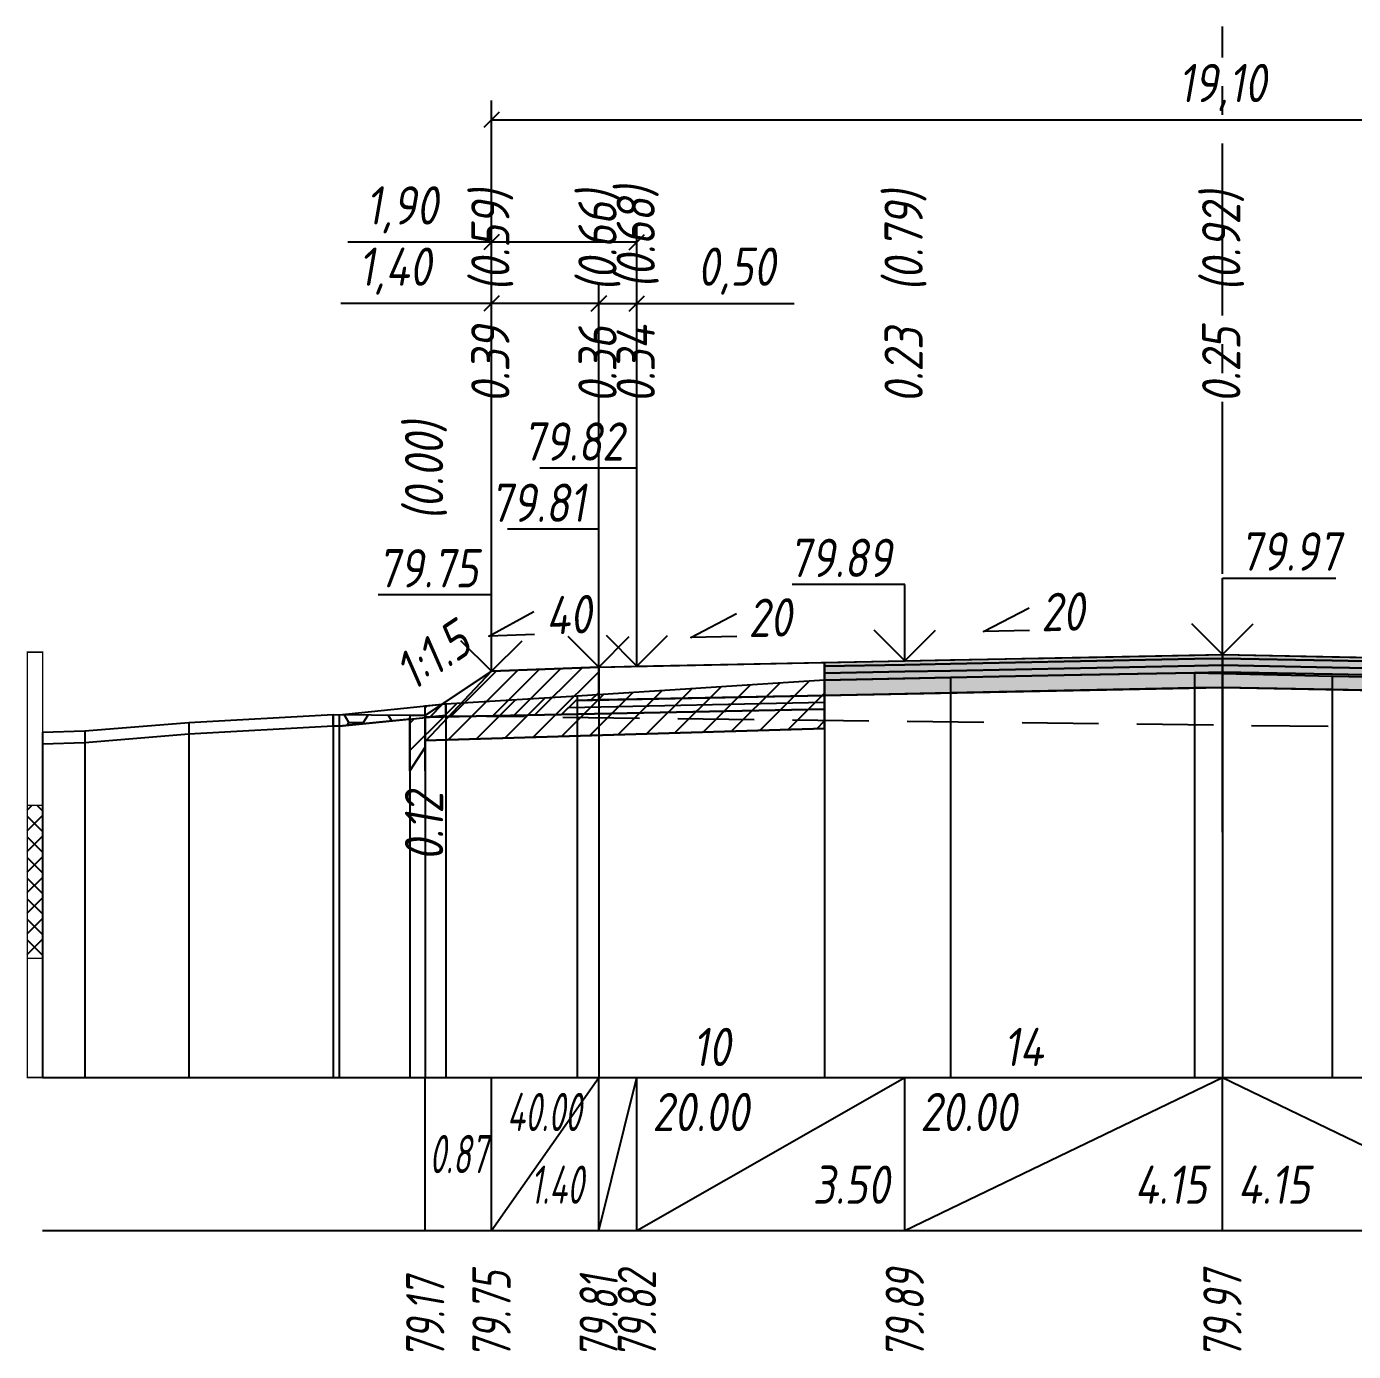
# Model space of a CAD drawing. Extents: x -717 to 1451, y -133302 to 233.
# Drawn here: x 78.9 to 165.6, y -29756.9 to -29670.3 of the extents above; entities that cross this region are included whole.
import ezdxf
from ezdxf.enums import TextEntityAlignment as Align

# ---------------------------------------------------------------- set-up
doc = ezdxf.new("R2010")
doc.units = 0
doc.linetypes.add('осевая2', pattern=[1.125, 0.75, -0.125, 0.125, -0.125])
doc.linetypes.add('штриховая', pattern=[0.75, 0.5, -0.25])
for name, color, linetype in [('Интерполированный поперечник', 2, 'Continuous'), ('Код_514', 1, 'Continuous'), ('Контур_0', 7, 'Continuous'), ('Контур_2521', 7, 'Continuous'), ('Контур_2564', 7, 'Continuous'), ('Контур_2660', 7, 'Continuous'), ('Контур_2665', 7, 'Continuous'), ('Контур_400', 7, 'Continuous'), ('Контур_508', 7, 'Continuous'), ('Контур_512', 7, 'Continuous'), ('Контур_513', 7, 'Continuous'), ('Контур_818', 7, 'Continuous'), ('Красный поперечник', 1, 'Continuous'), ('Линейка абсолютных высот', 7, 'Continuous'), ('Объём_2501', 7, 'Continuous'), ('Объём_2564', 7, 'Continuous'), ('Объём_2650', 7, 'Continuous'), ('Объём_2660', 7, 'Continuous'), ('Объём_2661', 7, 'Continuous'), ('Объём_2662', 7, 'Continuous'), ('Объём_2663', 7, 'Continuous'), ('Объём_2665', 7, 'Continuous'), ('Объём_2666', 7, 'Continuous'), ('Объём_2753', 7, 'Continuous'), ('Ось', 1, 'осевая2'), ('Откосы', 7, 'Continuous'), ('Отметки покрытия', 7, 'Continuous'), ('Рабочие отметки', 7, 'Continuous'), ('Рабочие отметки доп.', 7, 'Continuous'), ('Слои выравнивания', 7, 'Continuous'), ('Таблица', 7, 'Continuous'), ('Уклоны проезжей части', 7, 'Continuous'), ('Черный поперечник', 3, 'Continuous')]:
    doc.layers.add(name, color=color, linetype=linetype)
for name, color, linetype, true_color in [('Контур_2540', 2, 'Continuous', 0xffff00), ('Контур_2560', 2, 'Continuous', 0xffff00), ('Контур_2561', 7, 'Continuous', 0xff8040), ('Контур_2562', 3, 'Continuous', 0x00ff00), ('Контур_2563', 7, 'Continuous', 0xff8000), ('Контур_2570', 7, 'Continuous', 0x80ff00), ('Контур_2583', 3, 'Continuous', 0x00ff00), ('Контур_2725', 7, 'Continuous', 0x323232), ('Контур_2736', 4, 'Continuous', 0x00ffff), ('Контур_2737', 4, 'Continuous', 0x00ffff), ('Контур_2738', 4, 'Continuous', 0x00ffff), ('Контур_2739', 4, 'Continuous', 0x00ffff), ('Контур_2741', 4, 'Continuous', 0x00ffff), ('Контур_2742', 4, 'Continuous', 0x00ffff), ('Контур_2743', 4, 'Continuous', 0x00ffff), ('Контур_2744', 7, 'Continuous', 0xa4ffff), ('Контур_2745', 7, 'Continuous', 0xa4ffff), ('Контур_2747', 4, 'Continuous', 0x00ffff), ('Контур_2748', 4, 'Continuous', 0x00ffff), ('Контур_2749', 4, 'Continuous', 0x00ffff), ('Контур_2750', 4, 'Continuous', 0x00ffff), ('Контур_2751', 4, 'Continuous', 0x00ffff), ('Контур_2752', 4, 'Continuous', 0x00ffff), ('Контур_2760', 7, 'Continuous', 0x323232), ('Контур_2761', 7, 'Continuous', 0x323232), ('Контур_2762', 7, 'Continuous', 0x323232), ('Контур_2763', 7, 'Continuous', 0x323232), ('Контур_402', 7, 'Continuous', 0xff6464), ('Контур_703', 4, 'Continuous', 0x00ffff), ('Контур_705', 4, 'Continuous', 0x00ffff), ('Контур_707', 4, 'Continuous', 0x00ffff), ('Контур_720', 131, 'Continuous', 0xaaffff), ('Объём_2500', 7, 'Continuous', 0xc0c0c0), ('Объём_2520', 7, 'Continuous', 0x80ffff), ('Объём_2540', 2, 'Continuous', 0xffff00), ('Объём_2560', 2, 'Continuous', 0xffff00), ('Объём_2561', 7, 'Continuous', 0xff8040), ('Объём_2562', 3, 'Continuous', 0x00ff00), ('Объём_2563', 7, 'Continuous', 0xff8000), ('Объём_2570', 7, 'Continuous', 0x80ff00), ('Объём_2583', 3, 'Continuous', 0x00ff00), ('Объём_2591', 3, 'Continuous', 0x00ff00), ('Объём_2595', 3, 'Continuous', 0x00ff00), ('Объём_2600', 7, 'Continuous', 0x808000), ('Объём_2746', 2, 'Continuous', 0xffff00)]:
    doc.layers.add(name, color=color, linetype=linetype, true_color=true_color)
doc.styles.get("Standard").update_dxf_attribs({"font": 'txt', "height": 2.5})
doc.styles.add('М', font='romand.shx', dxfattribs={"width": 0.8, "oblique": 10, "height": 2.5})
doc.dimstyles.new('ISO-25', dxfattribs={"dimtxt": 2.5, "dimasz": 2.5, "dimexe": 1.25, "dimexo": 0.625, "dimtad": 1, "dimtxsty": 'Standard', "dimcen": 2.5, "dimadec": 0, "dimazin": 0, "dimtfac": 1, "dimtmove": 0, "dimatfit": 3, "dimfxl": 1, "dimarcsym": 0})

# ---------------------------------------------------------------- blocks, each defined once
blk = doc.blocks.new('_Oblique')
at = {"color": 0, "linetype": 'ByBlock', "lineweight": -2}
blk.add_line((-0.5, -0.5), (0.5, 0.5), dxfattribs=at)
blk = doc.blocks.new('*D674')
at = {"color": 0, "lineweight": -2, "transparency": 16777216}
for p, q in [((109.33, -29711.895), (109.33, -29687.175)), ((116.33, -29711.615), (116.33, -29687.175)), ((109.33, -29688.425), (99.477, -29688.425)), ((116.33, -29688.425), (109.33, -29688.425))]:
    blk.add_line(p, q, dxfattribs=at)
at = {"layer": 'Defpoints', "color": 0, "transparency": 16777216}
for p in [(116.33, -29688.425), (109.33, -29712.52), (116.33, -29712.24)]:
    blk.add_point(p, dxfattribs=at)
at = {"color": 0, "lineweight": -2, "transparency": 16777216, "rotation": 180}
blk.add_blockref('_Oblique', (109.33, -29688.425), dxfattribs=at)
at = {"color": 0, "lineweight": -2, "transparency": 16777216}
blk.add_blockref('_Oblique', (116.33, -29688.425), dxfattribs=at)
at = {"color": 0, "transparency": 16777216, "insert": (103.017, -29686.312), "char_height": 2.5, "width": 8.75, "attachment_point": 5, "style": 'М'}
blk.add_mtext('1,40', dxfattribs=at)
blk = doc.blocks.new('*D676')
at = {"color": 0, "lineweight": -2, "transparency": 16777216}
for p, q in [((116.33, -29711.615), (116.33, -29687.175)), ((118.83, -29711.565), (118.83, -29687.175)), ((116.33, -29688.425), (118.83, -29688.425)), ((118.83, -29688.425), (129.097, -29688.425))]:
    blk.add_line(p, q, dxfattribs=at)
at = {"layer": 'Defpoints', "color": 0, "transparency": 16777216}
for p in [(118.83, -29688.425), (116.33, -29712.24), (118.83, -29712.19)]:
    blk.add_point(p, dxfattribs=at)
at = {"color": 0, "lineweight": -2, "transparency": 16777216, "rotation": 180}
blk.add_blockref('_Oblique', (116.33, -29688.425), dxfattribs=at)
at = {"color": 0, "lineweight": -2, "transparency": 16777216}
blk.add_blockref('_Oblique', (118.83, -29688.425), dxfattribs=at)
at = {"color": 0, "transparency": 16777216, "insert": (125.336, -29686.312), "char_height": 2.5, "width": 9.16667, "attachment_point": 5, "style": 'М'}
blk.add_mtext('0,50', dxfattribs=at)
blk = doc.blocks.new('*D679')
at = {"color": 0, "lineweight": -2, "transparency": 16777216}
for p, q in [((109.33, -29711.895), (109.33, -29683.175)), ((118.83, -29711.565), (118.83, -29683.175)), ((109.33, -29684.425), (99.94, -29684.425)), ((118.83, -29684.425), (109.33, -29684.425))]:
    blk.add_line(p, q, dxfattribs=at)
at = {"layer": 'Defpoints', "color": 0, "transparency": 16777216}
for p in [(118.83, -29684.425), (109.33, -29712.52), (118.83, -29712.19)]:
    blk.add_point(p, dxfattribs=at)
at = {"color": 0, "lineweight": -2, "transparency": 16777216, "rotation": 180}
blk.add_blockref('_Oblique', (109.33, -29684.425), dxfattribs=at)
at = {"color": 0, "lineweight": -2, "transparency": 16777216}
blk.add_blockref('_Oblique', (118.83, -29684.425), dxfattribs=at)
at = {"color": 0, "transparency": 16777216, "insert": (103.48, -29682.312), "char_height": 2.5, "width": 8.75, "attachment_point": 5, "style": 'М'}
blk.add_mtext('1,90', dxfattribs=at)
blk = doc.blocks.new('*D680')
at = {"color": 0, "lineweight": -2, "transparency": 16777216}
for p, q in [((109.33, -29711.895), (109.33, -29675.175)), ((204.83, -29711.895), (204.83, -29675.175)), ((109.33, -29676.425), (204.83, -29676.425))]:
    blk.add_line(p, q, dxfattribs=at)
at = {"layer": 'Defpoints', "color": 0, "transparency": 16777216}
for p in [(204.83, -29676.425), (109.33, -29712.52), (204.83, -29712.52)]:
    blk.add_point(p, dxfattribs=at)
at = {"color": 0, "lineweight": -2, "transparency": 16777216, "rotation": 180}
blk.add_blockref('_Oblique', (109.33, -29676.425), dxfattribs=at)
at = {"color": 0, "lineweight": -2, "transparency": 16777216}
blk.add_blockref('_Oblique', (204.83, -29676.425), dxfattribs=at)
at = {"color": 0, "transparency": 16777216, "insert": (157.08, -29674.312), "char_height": 2.5, "width": 10.41667, "attachment_point": 5, "style": 'М'}
blk.add_mtext('19,10', dxfattribs=at)

msp = doc.modelspace()

# ---------------------------------------------------------------- hatches: boundary and pattern name
at = {"layer": 'Линейка абсолютных высот'}
h = msp.add_hatch(dxfattribs=at)
h.set_pattern_fill('ANSI37', scale=0.3, style=0)
h.set_pattern_definition([(45.0000013, (0, 0), (-0.67351924, 0.67351921), []), (135.0000003, (0, 0), (-0.673519222, -0.67351923), [])])
h.paths.add_polyline_path([(80, -29731.212), (80, -29721.212), (79, -29721.212), (79, -29731.212)])
at = {"layer": 'Объём_2563'}
h = msp.add_hatch(dxfattribs=at)
h.set_pattern_fill('ANSI31', color=256, scale=0.3)
h.paths.add_polyline_path([(109.33, -29712.458), (116.33, -29712.178), (116.33, -29714.328), (114.83, -29714.358), (113.911, -29715.276), (105, -29715.454), (105, -29715.344)])
at = {"layer": 'Объём_2570'}
h = msp.add_hatch(dxfattribs=at)
h.set_pattern_fill('ANSI31', color=256, scale=0.2)
h.paths.add_polyline_path([(105, -29715.475), (105, -29714.725), (106.344, -29714.589), (106.344, -29715.339)])
at = {"layer": 'Объём_2600'}
h = msp.add_hatch(dxfattribs=at)
h.set_pattern_fill('ANSI31', color=6, scale=0.4)
h.paths.add_polyline_path([(106.431, -29716.932), (105, -29716.975), (105, -29717.416), (104, -29718.953), (104, -29715.576), (106.344, -29715.339), (106.344, -29714.589), (114.93, -29714.056), (131.087, -29713.02), (131.087, -29716.192)])
h = msp.add_hatch(dxfattribs=at)
h.set_pattern_fill('HONEY', color=5, scale=0.3)
h.paths.add_polyline_path([(98.992, -29715.272), (104, -29715.332), (104, -29715.576), (99.375, -29716.044), (98.992, -29716.022)])
at = {"layer": 'Слои выравнивания'}
for color, points in [(2, [(131.087, -29711.882), (136.33, -29711.778), (139.326, -29711.718), (147.802, -29711.548), (155.261, -29711.399), (157.08, -29711.363), (157.08, -29711.613), (155.261, -29711.649), (147.802, -29711.798), (139.326, -29711.968), (136.33, -29712.028), (131.087, -29712.132)]), (3, [(131.087, -29712.132), (136.33, -29712.028), (139.326, -29711.968), (147.802, -29711.798), (155.261, -29711.649), (157.08, -29711.613), (157.08, -29712.063), (155.261, -29712.099), (147.802, -29712.248), (139.326, -29712.418), (136.33, -29712.478), (131.087, -29712.582)]), (2, [(157.08, -29711.363), (164.247, -29711.506), (177.83, -29711.778), (180.707, -29711.835), (180.707, -29712.085), (177.83, -29712.028), (164.247, -29711.756), (157.08, -29711.613)]), (3, [(157.08, -29711.613), (164.247, -29711.756), (177.83, -29712.028), (180.707, -29712.085), (180.707, -29712.535), (177.83, -29712.478), (164.247, -29712.206), (157.08, -29712.063)]), (4, [(131.087, -29712.582), (136.33, -29712.478), (139.326, -29712.418), (147.802, -29712.248), (155.261, -29712.099), (157.08, -29712.063), (157.08, -29712.513), (155.261, -29712.549), (147.802, -29712.698), (139.326, -29712.868), (136.33, -29712.928), (131.087, -29713.032)]), (5, [(131.087, -29713.032), (136.33, -29712.928), (139.326, -29712.868), (147.802, -29712.698), (155.261, -29712.549), (157.08, -29712.513), (157.08, -29713.513), (155.261, -29713.549), (147.802, -29713.698), (139.326, -29713.868), (136.33, -29713.928), (131.087, -29714.032)]), (4, [(157.08, -29712.063), (164.247, -29712.206), (177.83, -29712.478), (180.707, -29712.535), (180.707, -29712.985), (177.83, -29712.928), (164.247, -29712.656), (157.08, -29712.513)]), (5, [(157.08, -29712.513), (164.247, -29712.656), (177.83, -29712.928), (180.707, -29712.985), (180.707, -29713.985), (177.83, -29713.928), (164.247, -29713.656), (157.08, -29713.513)])]:
    msp.add_hatch(color=color, dxfattribs=at).paths.add_polyline_path(points)

# ---------------------------------------------------------------- linework, layer by layer
at = {"layer": 'Интерполированный поперечник', "linetype": 'штриховая', "ltscale": 10, "flags": 128}
msp.add_lwpolyline([(98.992, -29715.272), (209.419, -29716.595)], dxfattribs=at)
at = {"layer": 'Код_514'}
for p, q in [((105, -29749), (105, -29739)), ((109.33, -29749), (109.33, -29739)), ((109.33, -29749), (116.33, -29739)), ((116.33, -29749), (116.33, -29739)), ((116.33, -29749), (118.83, -29739)), ((118.83, -29749), (118.83, -29739)), ((118.83, -29749), (136.33, -29739)), ((136.33, -29749), (136.33, -29739)), ((136.33, -29749), (157.08, -29739)), ((157.08, -29749), (157.08, -29739)), ((157.08, -29739), (177.83, -29749))]:
    msp.add_line(p, q, dxfattribs=at)
at = {"layer": 'Контур_0', "flags": 128}
for points in [[(118.83, -29714.278), (116.33, -29714.328), (116.33, -29712.178), (131.087, -29711.882), (131.087, -29714.032), (118.83, -29714.278), (118.83, -29714.278)], [(109.33, -29712.458), (105, -29715.344), (105, -29715.344), (105, -29715.344), (105, -29715.344), (105, -29715.344), (105, -29715.344), (105, -29715.344), (105, -29715.344), (105, -29715.344), (105, -29715.344), (105, -29715.344), (105, -29715.344), (105, -29715.344), (105, -29715.344), (105, -29718.953)], [(109.33, -29712.458), (105, -29715.344), (105, -29715.344), (105, -29715.344), (105, -29715.344), (105, -29715.344), (105, -29715.344), (105, -29715.344), (105, -29715.344), (105, -29715.344), (105, -29715.344), (105, -29715.344), (105, -29715.344), (105, -29715.344), (105, -29715.344), (105, -29718.953), (105, -29718.953), (105, -29715.344), (105, -29715.344), (105, -29715.344), (105, -29715.344), (105, -29715.344), (105, -29715.344), (105, -29715.344), (105, -29715.344), (105, -29715.344), (105, -29715.344), (105, -29715.344), (105, -29715.344), (105, -29715.344)], [(105, -29715.454), (113.911, -29715.276), (114.83, -29714.358), (116.33, -29714.328)], [(114.83, -29714.358), (131.087, -29714.032), (131.087, -29714.932), (113.911, -29715.276), (114.83, -29714.358), (114.83, -29714.358)]]:
    msp.add_lwpolyline(points, dxfattribs=at)
at = {"layer": 'Контур_2521', "color": 250, "flags": 128}
msp.add_lwpolyline([(114.371, -29714.817), (131.087, -29714.482)], dxfattribs=at)
at = {"layer": 'Контур_2540', "flags": 128}
msp.add_lwpolyline([(113.911, -29715.276), (131.087, -29714.932), (131.087, -29716.192), (105, -29716.975), (105, -29715.454), (113.911, -29715.276), (113.911, -29715.276)], dxfattribs=at)
at = {"layer": 'Контур_2560', "flags": 128}
msp.add_lwpolyline([(109.33, -29712.458), (109.33, -29712.458), (109.33, -29712.458), (116.33, -29712.178)], dxfattribs=at)
at = {"layer": 'Контур_2561', "flags": 128}
msp.add_lwpolyline([(116.33, -29712.178), (116.33, -29712.178), (109.33, -29712.458), (109.33, -29712.458), (116.33, -29712.178)], dxfattribs=at)
at = {"layer": 'Контур_2562', "flags": 128}
msp.add_lwpolyline([(109.33, -29712.458), (109.33, -29712.458), (109.33, -29712.458), (109.33, -29712.458), (109.33, -29712.458)], dxfattribs=at)
at = {"layer": 'Контур_2563', "flags": 128}
msp.add_lwpolyline([(109.33, -29712.458), (116.33, -29712.178), (116.33, -29714.328), (114.83, -29714.358), (113.911, -29715.276), (105, -29715.454), (105, -29715.344), (109.33, -29712.458), (109.33, -29712.458)], dxfattribs=at)
at = {"layer": 'Контур_2564', "flags": 128}
msp.add_lwpolyline([(109.33, -29712.458), (116.33, -29712.178)], dxfattribs=at)
at = {"layer": 'Контур_2570', "flags": 128}
msp.add_lwpolyline([(80, -29717.192), (82.75, -29717.106), (89.543, -29716.551), (98.992, -29716.022), (98.992, -29716.022), (99.375, -29716.044), (106.344, -29715.339), (106.344, -29714.589), (114.93, -29714.056), (131.087, -29713.02), (139.326, -29712.849), (155.261, -29712.566), (157.08, -29712.607), (164.247, -29712.772), (180.707, -29713.107)], dxfattribs=at)
at = {"layer": 'Контур_2583', "flags": 128}
msp.add_lwpolyline([(104, -29718.953), (105, -29717.416), (105, -29715.344), (104, -29715.344), (104, -29718.953)], dxfattribs=at)
at = {"layer": 'Контур_2660', "flags": 128}
msp.add_lwpolyline([(105, -29716.975), (131.087, -29716.192)], dxfattribs=at)
at = {"layer": 'Контур_2665', "flags": 128}
msp.add_lwpolyline([(109.33, -29712.458), (109.33, -29712.458)], dxfattribs=at)
at = {"layer": 'Контур_2725', "flags": 128}
msp.add_lwpolyline([(131.087, -29714.032), (136.33, -29713.928), (139.326, -29713.868), (147.802, -29713.698), (155.261, -29713.549), (157.08, -29713.513), (164.247, -29713.656), (177.83, -29713.928), (180.707, -29713.985)], dxfattribs=at)
at = {"layer": 'Контур_2736', "flags": 128}
msp.add_lwpolyline([(109.33, -29712.458), (105, -29715.344)], dxfattribs=at)
at = {"layer": 'Контур_2737', "flags": 128}
msp.add_lwpolyline([(105, -29715.344), (105, -29715.344)], dxfattribs=at)
at = {"layer": 'Контур_2738', "flags": 128}
msp.add_lwpolyline([(105, -29715.344), (105, -29715.344)], dxfattribs=at)
at = {"layer": 'Контур_2739', "flags": 128}
msp.add_lwpolyline([(105, -29715.344), (105, -29715.344)], dxfattribs=at)
at = {"layer": 'Контур_2741', "flags": 128}
msp.add_lwpolyline([(105, -29715.344), (105, -29715.344)], dxfattribs=at)
at = {"layer": 'Контур_2742', "flags": 128}
msp.add_lwpolyline([(105, -29715.344), (105, -29715.344)], dxfattribs=at)
at = {"layer": 'Контур_2743', "flags": 128}
msp.add_lwpolyline([(105, -29715.344), (105, -29715.344)], dxfattribs=at)
at = {"layer": 'Контур_2744', "flags": 128}
msp.add_lwpolyline([(105, -29715.344), (105, -29715.344)], dxfattribs=at)
msp.add_lwpolyline([(105, -29715.344), (105, -29715.344)], dxfattribs=at)
msp.add_lwpolyline([(105, -29715.344), (105, -29715.344)], dxfattribs=at)
msp.add_lwpolyline([(105, -29715.344), (105, -29715.344)], dxfattribs=at)
msp.add_lwpolyline([(105, -29715.344), (105, -29715.344)], dxfattribs=at)
msp.add_lwpolyline([(105, -29715.344), (105, -29715.344)], dxfattribs=at)
at = {"layer": 'Контур_2745', "flags": 128}
msp.add_lwpolyline([(105, -29715.344), (105, -29715.344)], dxfattribs=at)
msp.add_lwpolyline([(105, -29715.344), (105, -29715.344)], dxfattribs=at)
msp.add_lwpolyline([(105, -29715.344), (105, -29715.344)], dxfattribs=at)
msp.add_lwpolyline([(105, -29715.344), (105, -29715.344)], dxfattribs=at)
msp.add_lwpolyline([(105, -29715.344), (105, -29715.344)], dxfattribs=at)
msp.add_lwpolyline([(105, -29715.344), (105, -29715.344)], dxfattribs=at)
at = {"layer": 'Контур_2747', "flags": 128}
msp.add_lwpolyline([(105, -29715.344), (105, -29715.344)], dxfattribs=at)
at = {"layer": 'Контур_2748', "flags": 128}
msp.add_lwpolyline([(105, -29715.344), (105, -29715.344)], dxfattribs=at)
at = {"layer": 'Контур_2749', "flags": 128}
msp.add_lwpolyline([(105, -29715.344), (105, -29715.344)], dxfattribs=at)
at = {"layer": 'Контур_2750', "flags": 128}
msp.add_lwpolyline([(105, -29715.344), (105, -29715.344)], dxfattribs=at)
at = {"layer": 'Контур_2751', "flags": 128}
msp.add_lwpolyline([(105, -29715.344), (105, -29715.344)], dxfattribs=at)
at = {"layer": 'Контур_2752', "flags": 128}
msp.add_lwpolyline([(105, -29715.344), (105, -29715.344)], dxfattribs=at)
at = {"layer": 'Контур_2760', "flags": 128}
msp.add_lwpolyline([(131.087, -29711.882), (136.33, -29711.778), (139.326, -29711.718), (147.802, -29711.548), (155.261, -29711.399), (157.08, -29711.363), (164.247, -29711.506), (177.83, -29711.778), (180.707, -29711.835)], dxfattribs=at)
at = {"layer": 'Контур_2761', "flags": 128}
msp.add_lwpolyline([(131.087, -29712.132), (136.33, -29712.028), (139.326, -29711.968), (147.802, -29711.798), (155.261, -29711.649), (157.08, -29711.613), (164.247, -29711.756), (177.83, -29712.028), (180.707, -29712.085)], dxfattribs=at)
at = {"layer": 'Контур_2762', "flags": 128}
msp.add_lwpolyline([(131.087, -29712.582), (136.33, -29712.478), (139.326, -29712.418), (147.802, -29712.248), (155.261, -29712.099), (157.08, -29712.063), (164.247, -29712.206), (177.83, -29712.478), (180.707, -29712.535)], dxfattribs=at)
at = {"layer": 'Контур_2763', "flags": 128}
msp.add_lwpolyline([(131.087, -29713.032), (136.33, -29712.928), (139.326, -29712.868), (147.802, -29712.698), (155.261, -29712.549), (157.08, -29712.513), (164.247, -29712.656), (177.83, -29712.928), (180.707, -29712.985)], dxfattribs=at)
at = {"layer": 'Контур_400', "flags": 128}
for points in [[(116.33, -29712.178), (118.83, -29712.128), (118.83, -29712.128), (118.83, -29712.128), (118.83, -29712.128), (118.83, -29712.128), (118.83, -29712.128), (136.33, -29711.778), (157.08, -29711.363)], [(157.08, -29711.363), (177.83, -29711.778), (195.33, -29712.128), (195.33, -29712.128), (195.33, -29712.128), (195.33, -29712.128), (195.33, -29712.128), (195.33, -29712.128), (197.83, -29712.178)]]:
    msp.add_lwpolyline(points, dxfattribs=at)
at = {"layer": 'Контур_402', "flags": 128}
msp.add_lwpolyline([(105, -29716.975), (131.087, -29716.192), (131.087, -29714.032), (157.08, -29713.513), (180.707, -29713.985), (180.707, -29716.121), (210.893, -29717.027)], dxfattribs=at)
at = {"layer": 'Контур_508', "flags": 128}
msp.add_lwpolyline([(104, -29718.953), (105, -29717.416), (105, -29716.975), (131.087, -29716.192), (131.087, -29714.032), (157.08, -29713.513), (180.707, -29713.985), (180.707, -29716.121), (210.893, -29717.027), (210.893, -29717.702), (214.341, -29720), (214.643, -29720), (216.643, -29720), (216.946, -29720), (220.393, -29717.702), (220.393, -29716.5), (221.833, -29715.541)], dxfattribs=at)
at = {"layer": 'Контур_512', "flags": 128}
msp.add_lwpolyline([(104, -29718.953), (105, -29717.416), (105, -29716.975), (131.087, -29716.192)], dxfattribs=at)
at = {"layer": 'Контур_513', "flags": 128}
msp.add_lwpolyline([(104, -29718.953), (105, -29717.416), (105, -29716.975), (131.087, -29716.192), (131.087, -29714.032), (157.08, -29713.513), (180.707, -29713.985), (180.707, -29716.121), (210.893, -29717.027), (210.893, -29717.702), (214.341, -29720), (214.643, -29720), (216.643, -29720), (216.946, -29720), (220.393, -29717.702), (220.393, -29716.5), (221.833, -29715.541)], dxfattribs=at)
at = {"layer": 'Контур_703', "flags": 128}
for points in [[(109.33, -29712.458), (105, -29715.344)], [(105, -29715.344), (105, -29718.953)]]:
    msp.add_lwpolyline(points, dxfattribs=at)
at = {"layer": 'Контур_705', "flags": 128}
msp.add_lwpolyline([(105, -29715.344), (105, -29715.344)], dxfattribs=at)
at = {"layer": 'Контур_707', "flags": 128}
msp.add_lwpolyline([(105, -29718.953), (105, -29715.344)], dxfattribs=at)
at = {"layer": 'Контур_720', "flags": 128}
msp.add_lwpolyline([(105, -29718.953), (105, -29718.953)], dxfattribs=at)
at = {"layer": 'Контур_818', "flags": 128}
msp.add_lwpolyline([(105, -29715.475), (106.344, -29715.339), (106.344, -29714.589), (114.93, -29714.056), (131.087, -29713.02), (139.326, -29712.849), (155.261, -29712.566), (157.08, -29712.607), (164.247, -29712.772), (180.707, -29713.107), (188.258, -29713.756), (201.562, -29714.932), (201.562, -29715.682), (208.161, -29717.115), (209.419, -29717.345), (209.419, -29717.345), (221.833, -29716.291)], dxfattribs=at)
at = {"layer": 'Красный поперечник'}
for p, q in [((118.83, -29712.128), (136.33, -29711.778)), ((136.33, -29711.778), (157.08, -29711.363)), ((157.08, -29711.363), (177.83, -29711.778)), ((105, -29715.344), (109.33, -29712.458)), ((109.33, -29712.458), (116.33, -29712.178)), ((116.33, -29712.178), (118.83, -29712.128)), ((131.087, -29716.192), (131.087, -29739)), ((105, -29716.975), (105, -29739)), ((105, -29717.416), (105, -29739)), ((104, -29718.953), (104, -29739))]:
    msp.add_line(p, q, dxfattribs=at)
at = {"layer": 'Линейка абсолютных высот', "color": 7, "const_width": 0.1, "flags": 128}
for points in [[(80, -29721.212), (80, -29711.212), (79, -29711.212), (79, -29721.212), (80, -29721.212)], [(80, -29731.212), (80, -29721.212), (79, -29721.212), (79, -29731.212), (80, -29731.212)], [(80, -29739), (80, -29731.212), (79, -29731.212), (79, -29739), (80, -29739)]]:
    msp.add_lwpolyline(points, dxfattribs=at)
at = {"layer": 'Объём_2500', "flags": 128}
msp.add_lwpolyline([(118.83, -29714.278), (116.33, -29714.328), (116.33, -29712.178), (131.087, -29711.882), (131.087, -29714.032), (118.83, -29714.278), (118.83, -29714.278)], dxfattribs=at)
at = {"layer": 'Объём_2501', "flags": 128}
for points in [[(116.33, -29712.178), (118.83, -29712.128), (118.83, -29712.128), (118.83, -29712.128), (118.83, -29712.128), (118.83, -29712.128), (118.83, -29712.128), (136.33, -29711.778), (157.08, -29711.363)], [(157.08, -29711.363), (177.83, -29711.778), (195.33, -29712.128), (195.33, -29712.128), (195.33, -29712.128), (195.33, -29712.128), (195.33, -29712.128), (195.33, -29712.128), (197.83, -29712.178)]]:
    msp.add_lwpolyline(points, dxfattribs=at)
at = {"layer": 'Объём_2520', "color": 250, "flags": 128}
msp.add_lwpolyline([(114.83, -29714.358), (131.087, -29714.032), (131.087, -29714.932), (113.911, -29715.276), (114.83, -29714.358), (114.83, -29714.358)], dxfattribs=at)
at = {"layer": 'Объём_2540', "flags": 128}
msp.add_lwpolyline([(113.911, -29715.276), (131.087, -29714.932), (131.087, -29716.192), (105, -29716.975), (105, -29715.454), (113.911, -29715.276), (113.911, -29715.276)], dxfattribs=at)
at = {"layer": 'Объём_2560', "flags": 128}
msp.add_lwpolyline([(109.33, -29712.458), (109.33, -29712.458), (109.33, -29712.458), (116.33, -29712.178)], dxfattribs=at)
at = {"layer": 'Объём_2561', "flags": 128}
msp.add_lwpolyline([(116.33, -29712.178), (116.33, -29712.178), (109.33, -29712.458), (109.33, -29712.458), (116.33, -29712.178)], dxfattribs=at)
at = {"layer": 'Объём_2562', "flags": 128}
msp.add_lwpolyline([(109.33, -29712.458), (109.33, -29712.458), (109.33, -29712.458), (109.33, -29712.458), (109.33, -29712.458)], dxfattribs=at)
at = {"layer": 'Объём_2563', "color": 250, "flags": 128}
msp.add_lwpolyline([(109.33, -29712.458), (116.33, -29712.178), (116.33, -29714.328), (114.83, -29714.358), (113.911, -29715.276), (105, -29715.454), (105, -29715.344), (109.33, -29712.458), (109.33, -29712.458)], dxfattribs=at)
at = {"layer": 'Объём_2564', "flags": 128}
msp.add_lwpolyline([(109.33, -29712.458), (116.33, -29712.178)], dxfattribs=at)
at = {"layer": 'Объём_2570', "flags": 128}
msp.add_lwpolyline([(105, -29715.475), (105, -29714.725), (106.344, -29714.589), (106.344, -29715.339), (105, -29715.475), (105, -29715.475)], dxfattribs=at)
at = {"layer": 'Объём_2583', "flags": 128}
msp.add_lwpolyline([(104, -29718.953), (105, -29717.416), (105, -29715.344), (104, -29715.344), (104, -29718.953)], dxfattribs=at)
at = {"layer": 'Объём_2591', "flags": 128}
msp.add_lwpolyline([(105, -29715.344), (105, -29718.953), (105, -29715.344)], dxfattribs=at)
at = {"layer": 'Объём_2595', "flags": 128}
msp.add_lwpolyline([(105, -29715.344), (105, -29718.953), (105, -29715.344)], dxfattribs=at)
at = {"layer": 'Объём_2600', "color": 5, "flags": 128}
msp.add_lwpolyline([(98.992, -29715.272), (104, -29715.332), (104, -29715.576), (99.375, -29716.044), (98.992, -29716.022), (98.992, -29715.272), (98.992, -29715.272)], dxfattribs=at)
at = {"layer": 'Объём_2650', "color": 6, "flags": 128}
msp.add_lwpolyline([(106.431, -29716.932), (105, -29716.975), (105, -29717.416), (104, -29718.953), (104, -29715.576), (106.344, -29715.339), (106.344, -29714.589), (114.93, -29714.056), (131.087, -29713.02), (131.087, -29716.192), (106.431, -29716.932), (106.431, -29716.932)], dxfattribs=at)
at = {"layer": 'Объём_2660', "flags": 128}
msp.add_lwpolyline([(105, -29716.975), (131.087, -29716.192)], dxfattribs=at)
at = {"layer": 'Объём_2661', "flags": 128}
msp.add_lwpolyline([(109.33, -29712.458), (105, -29715.344), (105, -29717.052)], dxfattribs=at)
at = {"layer": 'Объём_2662', "flags": 128}
msp.add_lwpolyline([(105, -29717.052), (105, -29715.344)], dxfattribs=at)
at = {"layer": 'Объём_2663', "flags": 128}
msp.add_lwpolyline([(105, -29717.052), (105, -29718.953), (105, -29717.052)], dxfattribs=at)
at = {"layer": 'Объём_2665', "flags": 128}
msp.add_lwpolyline([(109.33, -29712.458), (109.33, -29712.458)], dxfattribs=at)
at = {"layer": 'Объём_2666', "flags": 128}
msp.add_lwpolyline([(109.33, -29712.458), (105, -29717.052)], dxfattribs=at)
at = {"layer": 'Объём_2746', "flags": 128}
msp.add_lwpolyline([(106.344, -29715.339), (106.344, -29714.589), (114.93, -29714.056), (131.087, -29713.02), (131.087, -29716.192), (105, -29716.975), (105, -29715.475), (106.344, -29715.339), (106.344, -29715.339)], dxfattribs=at)
at = {"layer": 'Объём_2753', "flags": 128}
msp.add_lwpolyline([(131.087, -29711.882), (131.087, -29711.882)], dxfattribs=at)
at = {"layer": 'Ось', "ltscale": 15}
msp.add_line((157.08, -29722.971), (157.08, -29670.333), dxfattribs=at)
at = {"layer": 'Откосы', "color": 1, "flags": 128}
for points in [[(144.479, -29709.803), (141.479, -29709.863), (144.449, -29708.304)], [(112.144, -29710.05), (109.147, -29710.17), (112.084, -29708.551)], [(125.354, -29710.186), (122.354, -29710.246), (125.324, -29708.686)]]:
    msp.add_lwpolyline(points, dxfattribs=at)
at = {"layer": 'Отметки покрытия', "color": 1}
for p, q in [((118.83, -29699.178), (112.48, -29699.178)), ((118.83, -29712.128), (118.83, -29699.178)), ((116.33, -29703.178), (110.38, -29703.178)), ((116.33, -29712.178), (116.33, -29703.178)), ((157.08, -29711.363), (157.08, -29706.363)), ((157.08, -29706.363), (164.48, -29706.363)), ((109.33, -29707.458), (101.93, -29707.458)), ((109.33, -29712.458), (109.33, -29707.458)), ((136.33, -29706.778), (128.98, -29706.778)), ((136.33, -29711.778), (136.33, -29706.778)), ((116.33, -29712.178), (114.33, -29710.178)), ((116.33, -29712.178), (118.33, -29710.178)), ((118.83, -29712.128), (116.83, -29710.128)), ((118.83, -29712.128), (120.83, -29710.128)), ((136.33, -29711.778), (134.33, -29709.778)), ((136.33, -29711.778), (138.33, -29709.778)), ((157.08, -29711.363), (155.08, -29709.363)), ((157.08, -29711.363), (159.08, -29709.363)), ((109.33, -29712.458), (107.33, -29710.458)), ((109.33, -29712.458), (111.33, -29710.458))]:
    msp.add_line(p, q, dxfattribs=at)
at = {"layer": 'Слои выравнивания'}
for p, q in [((131.087, -29711.882), (131.087, -29739)), ((157.08, -29711.363), (157.08, -29739)), ((116.33, -29712.178), (116.33, -29739))]:
    msp.add_line(p, q, dxfattribs=at)
at = {"layer": 'Слои выравнивания', "color": 2, "flags": 128}
for points in [[(131.087, -29711.882), (136.33, -29711.778), (139.326, -29711.718), (147.802, -29711.548), (155.261, -29711.399), (157.08, -29711.363), (157.08, -29711.613), (155.261, -29711.649), (147.802, -29711.798), (139.326, -29711.968), (136.33, -29712.028), (131.087, -29712.132)], [(157.08, -29711.363), (164.247, -29711.506), (177.83, -29711.778), (180.707, -29711.835), (180.707, -29712.085), (177.83, -29712.028), (164.247, -29711.756), (157.08, -29711.613)]]:
    msp.add_lwpolyline(points, close=True, dxfattribs=at)
at = {"layer": 'Слои выравнивания', "color": 3, "flags": 128}
for points in [[(131.087, -29712.132), (136.33, -29712.028), (139.326, -29711.968), (147.802, -29711.798), (155.261, -29711.649), (157.08, -29711.613), (157.08, -29712.063), (155.261, -29712.099), (147.802, -29712.248), (139.326, -29712.418), (136.33, -29712.478), (131.087, -29712.582)], [(157.08, -29711.613), (164.247, -29711.756), (177.83, -29712.028), (180.707, -29712.085), (180.707, -29712.535), (177.83, -29712.478), (164.247, -29712.206), (157.08, -29712.063)]]:
    msp.add_lwpolyline(points, close=True, dxfattribs=at)
at = {"layer": 'Слои выравнивания', "color": 4, "flags": 128}
for points in [[(131.087, -29712.582), (136.33, -29712.478), (139.326, -29712.418), (147.802, -29712.248), (155.261, -29712.099), (157.08, -29712.063), (157.08, -29712.513), (155.261, -29712.549), (147.802, -29712.698), (139.326, -29712.868), (136.33, -29712.928), (131.087, -29713.032)], [(157.08, -29712.063), (164.247, -29712.206), (177.83, -29712.478), (180.707, -29712.535), (180.707, -29712.985), (177.83, -29712.928), (164.247, -29712.656), (157.08, -29712.513)]]:
    msp.add_lwpolyline(points, close=True, dxfattribs=at)
at = {"layer": 'Слои выравнивания', "color": 5, "flags": 128}
for points in [[(131.087, -29713.032), (136.33, -29712.928), (139.326, -29712.868), (147.802, -29712.698), (155.261, -29712.549), (157.08, -29712.513), (157.08, -29713.513), (155.261, -29713.549), (147.802, -29713.698), (139.326, -29713.868), (136.33, -29713.928), (131.087, -29714.032)], [(157.08, -29712.513), (164.247, -29712.656), (177.83, -29712.928), (180.707, -29712.985), (180.707, -29713.985), (177.83, -29713.928), (164.247, -29713.656), (157.08, -29713.513)]]:
    msp.add_lwpolyline(points, close=True, dxfattribs=at)
at = {"layer": 'Таблица'}
for p, q in [((80, -29739), (246.833, -29739)), ((80, -29749), (246.833, -29749))]:
    msp.add_line(p, q, dxfattribs=at)
at = {"layer": 'Черный поперечник', "color": 7}
for p, q in [((155.261, -29712.566), (155.261, -29739)), ((157.08, -29712.607), (157.08, -29739)), ((164.247, -29712.772), (164.247, -29739)), ((131.087, -29713.02), (131.087, -29739)), ((139.326, -29712.849), (139.326, -29739)), ((114.93, -29714.056), (114.93, -29739)), ((98.992, -29715.272), (98.992, -29739)), ((99.375, -29715.294), (99.375, -29739)), ((106.344, -29714.589), (106.344, -29739)), ((89.543, -29715.801), (89.543, -29739)), ((80, -29716.442), (80, -29739)), ((82.75, -29716.356), (82.75, -29739))]:
    msp.add_line(p, q, dxfattribs=at)
at = {"layer": 'Черный поперечник', "flags": 128}
msp.add_lwpolyline([(80, -29716.442), (82.75, -29716.356), (89.543, -29715.801), (98.992, -29715.272), (99.375, -29715.294), (106.344, -29714.589), (114.93, -29714.056), (131.087, -29713.02), (139.326, -29712.849), (155.261, -29712.566), (157.08, -29712.607), (164.247, -29712.772), (180.707, -29713.107), (188.258, -29713.756), (201.562, -29714.932), (208.161, -29716.365), (209.419, -29716.595), (222.705, -29715.466), (223.577, -29715.381), (236.307, -29717.242), (238.48, -29717.54), (246.833, -29717.238)], dxfattribs=at)

# ---------------------------------------------------------------- texts
at = {"layer": 'Код_514', "style": 'М', "oblique": 10}
for s, width, p in [('40.00', 0.6, (110.33, -29740)), ('20.00', 0.8, (119.83, -29740)), ('20.00', 0.8, (137.33, -29740))]:
    msp.add_text(s, height=2.5, dxfattribs=dict(at, width=width)).set_placement(p, align=Align.TOP_LEFT)
at = {"layer": 'Код_514', "style": 'М', "oblique": 10, "width": 0.6}
msp.add_text('0.87', height=2.5, dxfattribs=at).set_placement((107.165, -29744), align=Align.MIDDLE_CENTER)
at = {"layer": 'Код_514', "style": 'М', "oblique": 10}
for s, width, p in [('1.40', 0.6, (115.33, -29748)), ('3.50', 0.8, (135.33, -29748)), ('4.15', 0.8, (156.08, -29748))]:
    msp.add_text(s, height=2.5, dxfattribs=dict(at, width=width)).set_placement(p, align=Align.BOTTOM_RIGHT)
at = {"layer": 'Код_514', "style": 'М', "oblique": 10, "width": 0.8}
msp.add_text('4.15', height=2.5, dxfattribs=at).set_placement((158.08, -29748), align=Align.BOTTOM_LEFT)
at = {"layer": 'Код_514', "style": 'М', "oblique": 10, "width": 0.7}
for s, p in [('79.17', (105, -29757.382)), ('79.75', (109.33, -29757.382)), ('79.81', (116.33, -29757.382)), ('79.82', (118.83, -29757.382)), ('79.89', (136.33, -29757.382)), ('79.97', (157.08, -29757.382))]:
    msp.add_text(s, height=2.5, rotation=90, dxfattribs=at).set_placement(p, align=Align.MIDDLE_LEFT)
at = {"layer": 'Отметки покрытия', "color": 1, "style": 'М', "oblique": 10, "width": 0.8}
for s, p in [('79.82', (117.971, -29699.446)), ('79.81', (115.471, -29703.446)), ('79.89', (135.471, -29707.046)), ('79.75', (108.471, -29707.726))]:
    msp.add_text(s, height=2.5, dxfattribs=at).set_placement(p, align=Align.BOTTOM_RIGHT)
msp.add_text('79.97', height=2.5, dxfattribs=at).set_placement((158.221, -29706.631), align=Align.BOTTOM_LEFT)
at = {"layer": 'Рабочие отметки', "color": 1, "style": 'М', "oblique": 10, "width": 0.8}
for s, p in [('0.39', (109.252, -29694.928)), ('0.36', (116.252, -29694.928)), ('0.34', (118.752, -29694.928)), ('0.23', (136.252, -29694.928)), ('0.25', (157.002, -29694.928))]:
    msp.add_text(s, height=2.5, rotation=90, dxfattribs=at).set_placement(p, align=Align.MIDDLE_LEFT)
msp.add_text('0.12', height=2.5, rotation=90, dxfattribs=at).set_placement((104.922, -29720.335), align=Align.MIDDLE_RIGHT)
at = {"layer": 'Рабочие отметки доп.', "color": 1, "style": 'М', "oblique": 10, "width": 0.8}
for s, p in [('(0.68)', (118.752, -29687.428)), ('(0.59)', (109.252, -29687.628)), ('(0.66)', (116.252, -29687.628)), ('(0.79)', (136.252, -29687.628)), ('(0.92)', (157.002, -29687.628)), ('(0.00)', (104.922, -29702.575))]:
    msp.add_text(s, height=2.5, rotation=90, dxfattribs=at).set_placement(p, align=Align.MIDDLE_LEFT)
at = {"layer": 'Слои выравнивания', "style": 'М', "oblique": 10, "width": 0.8}
for s, p in [('10', (123.708, -29739)), ('14', (144.083, -29739))]:
    msp.add_text(s, height=2.5, dxfattribs=at).set_placement(p, align=Align.BOTTOM_CENTER)
at = {"layer": 'Уклоны проезжей части', "color": 1, "style": 'М', "oblique": 10, "width": 0.8}
for s, rotation, p in [('40', 2.29061, (114.448, -29710.766)), ('20', 1.14576, (146.685, -29710.57)), ('20', 1.14576, (127.56, -29710.953)), ('1:1.5', 33.69007, (106.61, -29713.069))]:
    msp.add_text(s, height=2.5, rotation=rotation, dxfattribs=at).set_placement(p, align=Align.BOTTOM_CENTER)

# ---------------------------------------------------------------- dimensions: what is measured, and where the dimension line sits
at = {"color": 5}
dim = msp.add_linear_dim(base=(204.83, -29676.425), p1=(109.33, -29712.52), p2=(204.83, -29712.52), angle=180, dimstyle='ISO-25', override={"dimasz": 1, "dimlfac": 0.2, "dimzin": 0, "dimtxsty": 'М', "dimblk1": 'Oblique', "dimblk2": 'Oblique', "dimsah": 1}, dxfattribs=at)
dim.commit()
dim.dimension.update_dxf_attribs({"geometry": '*D680', "text_midpoint": (157.08, -29674.312)})
for base, p1, p2, picture, middle in [((118.83, -29684.425), (109.33, -29712.52), (118.83, -29712.19), '*D679', (103.48, -29684.425)), ((116.33, -29688.425), (109.33, -29712.52), (116.33, -29712.24), '*D674', (103.017, -29688.425)), ((118.83, -29688.425), (116.33, -29712.24), (118.83, -29712.19), '*D676', (125.336, -29688.425))]:
    dim = msp.add_linear_dim(base=base, p1=p1, p2=p2, angle=180, dimstyle='ISO-25', override={"dimasz": 1, "dimlfac": 0.2, "dimzin": 0, "dimtxsty": 'М', "dimblk1": 'Oblique', "dimblk2": 'Oblique', "dimsah": 1}, dxfattribs=at)
    dim.commit()
    dim.dimension.update_dxf_attribs({"geometry": picture, "text_midpoint": middle, "dimtype": 160})

doc.saveas('drawing.dxf')
